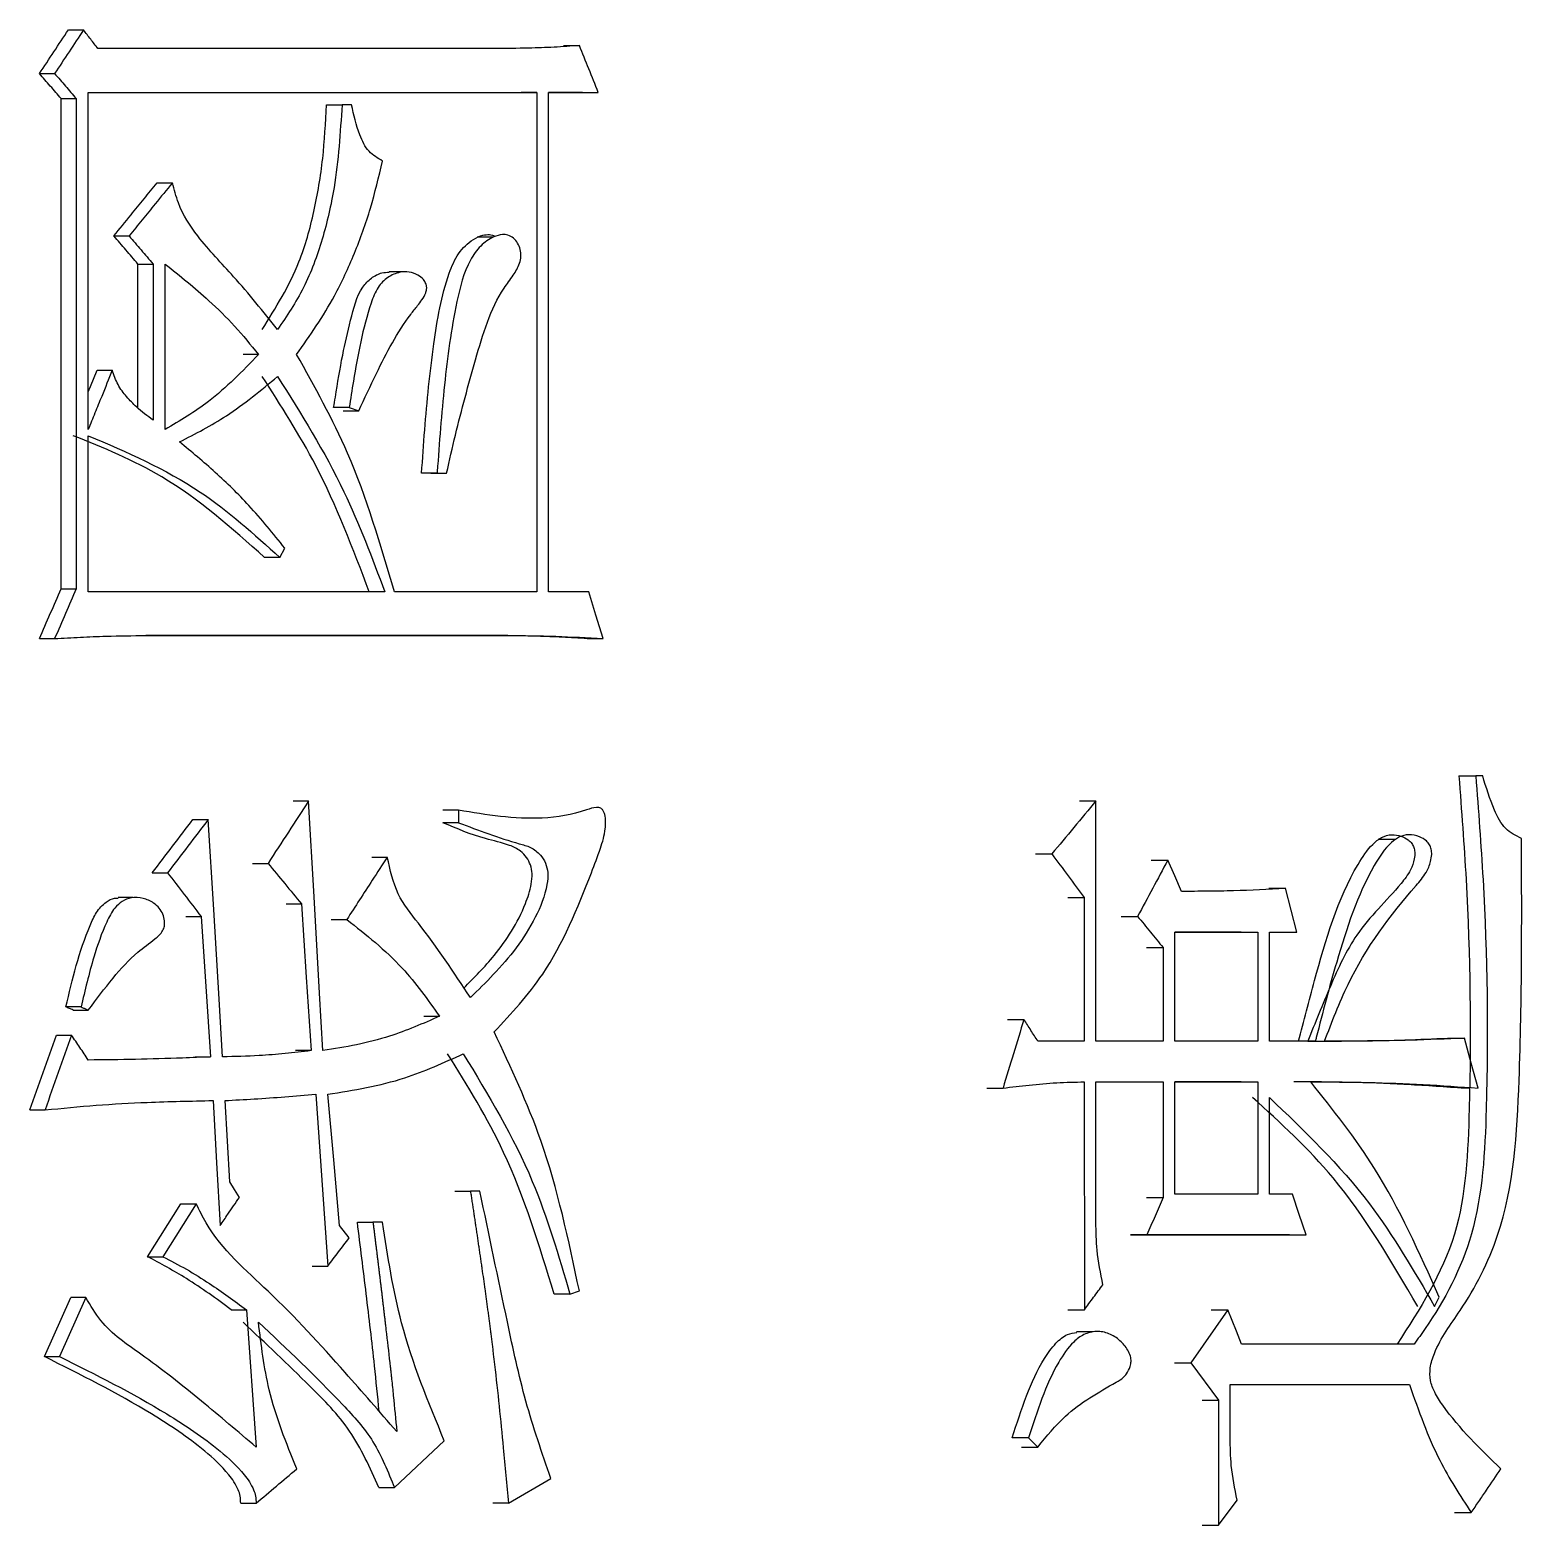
# Model space of a CAD drawing. Header units: millimetres. Extents: x 2271 to 4415, y 823 to 2339.
# Drawn here: x 3162.72 to 3167.89, y 1047.01 to 1052.19 of the extents above; entities that cross this region are included whole.
import ezdxf

# ---------------------------------------------------------------- set-up
doc = ezdxf.new("R2010")
doc.units = ezdxf.units.MM

msp = doc.modelspace()

# ---------------------------------------------------------------- linework, layer by layer
at = {"color": 7, "linetype": 'Continuous', "lineweight": 25}
for p, q in [((3162.8508, 1052.1923), (3162.9033, 1052.1923)), ((3164.3264, 1052.1275), (3162.9533, 1052.1274)), ((3164.567, 1052.1383), (3164.6217, 1052.1383)), ((3162.7509, 1052.0409), (3162.8033, 1052.0409)), ((3162.8258, 1051.9544), (3162.8783, 1051.9544)), ((3162.8258, 1050.256), (3162.8258, 1051.9544)), ((3162.8783, 1051.9544), (3162.8783, 1050.256)), ((3162.92, 1051.976), (3164.4741, 1051.976)), ((3162.92, 1050.8077), (3162.92, 1051.976)), ((3164.4741, 1051.976), (3164.4196, 1051.976)), ((3164.4741, 1051.976), (3164.4742, 1050.2452)), ((3164.5152, 1051.976), (3164.6872, 1051.976)), ((3164.5152, 1050.2452), (3164.5152, 1051.976)), ((3164.6323, 1051.976), (3164.5152, 1051.976)), ((3164.6324, 1051.976), (3164.6872, 1051.976)), ((3163.7455, 1051.9327), (3163.7992, 1051.9327)), ((3163.8322, 1051.9327), (3163.7992, 1051.9327)), ((3163.1584, 1051.6626), (3163.2113, 1051.6626)), ((3163.0087, 1051.4784), (3163.0615, 1051.4784)), ((3164.3226, 1051.4736), (3164.2679, 1051.4736)), ((3163.0918, 1050.8818), (3163.0918, 1051.381)), ((3163.1446, 1051.381), (3163.1446, 1050.8402)), ((3163.1862, 1050.8078), (3163.1862, 1051.381)), ((3164.0169, 1051.3542), (3163.9626, 1051.3542)), ((3163.8239, 1050.8835), (3163.7701, 1050.8835)), ((3163.8239, 1050.8835), (3163.857, 1050.8727)), ((3162.92, 1050.2452), (3162.92, 1050.7862)), ((3164.1291, 1050.6563), (3164.075, 1050.6563)), ((3164.1075, 1050.6563), (3164.1616, 1050.6563)), ((3164.1291, 1050.6563), (3164.1617, 1050.6563)), ((3163.5842, 1050.3642), (3163.6008, 1050.3967)), ((3163.5842, 1050.3642), (3163.5308, 1050.3642)), ((3162.8258, 1050.256), (3162.8783, 1050.256)), ((3163.9476, 1050.2452), (3162.92, 1050.2452)), ((3164.4742, 1050.2452), (3163.9807, 1050.2452)), ((3164.6545, 1050.2452), (3164.5152, 1050.2452)), ((3162.7509, 1050.083), (3162.8033, 1050.083)), ((3164.313, 1050.0938), (3163.1196, 1050.0938)), ((3163.1197, 1050.0938), (3164.3674, 1050.0938)), ((3164.3131, 1050.0938), (3164.3674, 1050.0938)), ((3164.6488, 1050.083), (3164.7036, 1050.083)), ((3167.6698, 1049.607), (3167.7283, 1049.607)), ((3167.752, 1049.607), (3167.7283, 1049.607)), ((3163.63, 1049.5205), (3163.6835, 1049.5205)), ((3166.355, 1049.5205), (3166.4118, 1049.5205)), ((3166.4118, 1048.6876), (3166.4118, 1049.5205)), ((3163.2825, 1049.4556), (3163.3356, 1049.4556)), ((3164.2031, 1049.488), (3164.1489, 1049.488)), ((3164.2031, 1049.488), (3164.2031, 1049.4449)), ((3164.1488, 1049.4451), (3164.2031, 1049.4451)), ((3167.4489, 1049.3866), (3167.3904, 1049.3866)), ((3163.4895, 1049.3041), (3163.5428, 1049.3041)), ((3163.9021, 1049.3259), (3163.956, 1049.3259)), ((3166.2023, 1049.3366), (3166.259, 1049.3366)), ((3166.6035, 1049.315), (3166.6607, 1049.315)), ((3163.1416, 1049.2717), (3163.1945, 1049.2717)), ((3167.0109, 1049.2176), (3167.0685, 1049.2176)), ((3163.076, 1049.1854), (3163.0229, 1049.1854)), ((3163.6052, 1049.1635), (3163.6587, 1049.1635)), ((3166.3716, 1049.1852), (3166.3716, 1048.6876)), ((3163.2577, 1049.1202), (3163.3107, 1049.1202)), ((3163.7619, 1049.1094), (3163.8157, 1049.1094)), ((3166.4994, 1049.1203), (3166.5564, 1049.1203)), ((3166.6847, 1048.6876), (3166.6847, 1049.0662)), ((3166.6847, 1049.0662), (3166.9727, 1049.0662)), ((3166.9149, 1049.0662), (3166.6847, 1049.0662)), ((3166.9152, 1049.0662), (3166.9727, 1049.0662)), ((3166.9727, 1049.0662), (3166.9727, 1048.6876)), ((3167.0127, 1049.0662), (3167.1084, 1049.0662)), ((3167.0127, 1048.6876), (3167.0127, 1049.0662)), ((3167.0507, 1049.0662), (3167.1084, 1049.0662)), ((3166.5875, 1049.0121), (3166.6446, 1049.0121)), ((3166.6446, 1049.0121), (3166.6446, 1048.6876)), ((3162.895, 1048.8066), (3162.8424, 1048.8065)), ((3162.8675, 1048.7957), (3162.92, 1048.7957)), ((3164.0831, 1048.7741), (3164.1372, 1048.7741)), ((3166.1058, 1048.7633), (3166.1623, 1048.7633)), ((3162.8092, 1048.7092), (3162.8617, 1048.7092)), ((3166.3716, 1048.6876), (3166.2107, 1048.6876)), ((3166.6446, 1048.6876), (3166.4118, 1048.6876)), ((3166.9727, 1048.6876), (3166.6847, 1048.6876)), ((3167.1722, 1048.6876), (3167.0127, 1048.6876)), ((3167.6303, 1048.6984), (3167.6887, 1048.6984)), ((3163.2908, 1048.6335), (3163.3439, 1048.6335)), ((3163.6918, 1048.6551), (3163.6382, 1048.6551)), ((3166.0333, 1048.5253), (3166.0898, 1048.5253)), ((3166.3716, 1048.5469), (3166.3717, 1047.7573)), ((3166.4118, 1048.5469), (3166.6446, 1048.5469)), ((3166.4118, 1048.0601), (3166.4118, 1048.5469)), ((3166.5875, 1048.5469), (3166.6446, 1048.5469)), ((3166.6446, 1048.5469), (3166.6446, 1048.1467)), ((3166.6847, 1048.1575), (3166.6847, 1048.5469)), ((3166.6847, 1048.5469), (3166.9727, 1048.5469)), ((3166.9149, 1048.5469), (3166.6847, 1048.5469)), ((3166.9152, 1048.5469), (3166.9727, 1048.5469)), ((3166.9727, 1048.5469), (3166.9727, 1048.1575)), ((3167.7044, 1048.5253), (3167.6777, 1048.5253)), ((3167.0127, 1048.1575), (3167.0127, 1048.4927)), ((3162.7176, 1048.4496), (3162.77, 1048.4496)), ((3164.19, 1048.1683), (3164.2442, 1048.1683)), ((3164.277, 1048.1683), (3164.2442, 1048.1683)), ((3163.125, 1047.9411), (3163.2408, 1048.1246)), ((3163.2939, 1048.1246), (3163.1779, 1047.9411)), ((3163.2408, 1048.1246), (3163.2939, 1048.1246)), ((3166.9727, 1048.1575), (3166.6847, 1048.1575)), ((3167.0925, 1048.1575), (3167.0127, 1048.1575)), ((3163.8527, 1048.0601), (3163.9065, 1048.0601)), ((3163.9395, 1048.0601), (3163.9065, 1048.0601)), ((3163.824, 1048.0061), (3163.7909, 1048.0493)), ((3167.0823, 1048.0169), (3166.5312, 1048.0169)), ((3166.5314, 1048.0169), (3166.5885, 1048.0169)), ((3166.5885, 1048.0169), (3167.1403, 1048.0169)), ((3167.0826, 1048.0169), (3167.1403, 1048.0169)), ((3163.125, 1047.9411), (3163.1779, 1047.9411)), ((3163.696, 1047.9087), (3163.7496, 1047.9087)), ((3162.7676, 1047.595), (3162.8589, 1047.8001)), ((3162.9115, 1047.8001), (3162.82, 1047.595)), ((3162.9115, 1047.8001), (3162.8589, 1047.8001)), ((3164.5889, 1047.8113), (3164.5342, 1047.8113)), ((3164.5889, 1047.8113), (3164.6217, 1047.8222)), ((3163.415, 1047.7573), (3163.4683, 1047.7573)), ((3163.4683, 1047.7573), (3163.5014, 1047.2815)), ((3166.3148, 1047.7573), (3166.3717, 1047.7573)), ((3166.8688, 1047.7573), (3166.7408, 1047.5734)), ((3166.8114, 1047.7573), (3166.8688, 1047.7573)), ((3166.4022, 1047.6806), (3166.345, 1047.6806)), ((3162.7676, 1047.595), (3162.82, 1047.595)), ((3167.5143, 1047.6383), (3166.9168, 1047.6383)), ((3166.6835, 1047.5734), (3166.7408, 1047.5734)), ((3166.7408, 1047.5734), (3166.8368, 1047.4436)), ((3166.8768, 1047.4977), (3167.4983, 1047.4977)), ((3166.8768, 1047.3138), (3166.8768, 1047.4977)), ((3166.8768, 1047.4977), (3167.4398, 1047.4977)), ((3167.4398, 1047.4977), (3167.4984, 1047.4977)), ((3166.7795, 1047.4436), (3166.8368, 1047.4436)), ((3166.8368, 1047.4436), (3166.8368, 1047.0109)), ((3163.9807, 1047.1407), (3164.1537, 1047.3029)), ((3166.1785, 1047.3138), (3166.1219, 1047.3138)), ((3166.1539, 1047.2813), (3166.2107, 1047.2813)), ((3166.1785, 1047.3138), (3166.2107, 1047.2813)), ((3164.3757, 1047.0866), (3164.5228, 1047.1728)), ((3163.4481, 1047.0866), (3163.5014, 1047.0866)), ((3164.3757, 1047.0866), (3164.3213, 1047.0866)), ((3166.8368, 1047.0109), (3166.9008, 1047.0974)), ((3167.654, 1047.0542), (3167.7125, 1047.0542))]:
    msp.add_line(p, q, dxfattribs=at)
at = {"color": 7, "linetype": 'Continuous', "lineweight": 25, "flags": 128}
for points in [[(3164.3264, 1052.1275), (3164.2992, 1052.1275), (3164.272, 1052.1275)], [(3163.0918, 1051.381), (3163.1182, 1051.381), (3163.1446, 1051.381)], [(3163.5096, 1051.0674), (3163.495, 1051.0674), (3163.4804, 1051.0674), (3163.4563, 1051.0674)], [(3162.92, 1050.9376), (3162.9274, 1050.9561), (3162.9506, 1051.0133)], [(3162.9506, 1051.0133), (3162.9769, 1051.0133), (3163.0032, 1051.0133)], [(3163.8032, 1050.8726), (3163.8253, 1050.8726), (3163.8411, 1050.8726), (3163.857, 1050.8727)], [(3164.7036, 1050.083), (3164.679, 1050.1641), (3164.6545, 1050.2452)], [(3163.7331, 1048.6551), (3163.7217, 1048.8546), (3163.7026, 1049.1876), (3163.6835, 1049.5205)], [(3163.3854, 1048.6335), (3163.3733, 1048.8329), (3163.3545, 1049.1443), (3163.3356, 1049.4556)], [(3166.7087, 1049.2068), (3166.6847, 1049.2609), (3166.6607, 1049.315)], [(3167.1084, 1049.0662), (3167.0885, 1049.1419), (3167.0685, 1049.2176)], [(3163.6587, 1049.1635), (3163.6752, 1048.9093), (3163.6918, 1048.6551)], [(3166.3148, 1049.1852), (3166.3431, 1049.1852), (3166.3716, 1049.1852)], [(3163.3107, 1049.1202), (3163.3273, 1048.8768), (3163.3439, 1048.6335)], [(3167.7362, 1048.5253), (3167.7124, 1048.6119), (3167.6887, 1048.6984)], [(3163.3522, 1048.482), (3163.3647, 1048.2657), (3163.3771, 1048.0493)], [(3163.4103, 1048.2008), (3163.402, 1048.3414), (3163.3937, 1048.482)], [(3163.7083, 1048.5037), (3163.729, 1048.2062), (3163.7496, 1047.9087)], [(3163.7909, 1048.0493), (3163.7703, 1048.2765), (3163.7496, 1048.5037)], [(3163.4434, 1048.1467), (3163.4269, 1048.1737), (3163.4103, 1048.2008)], [(3166.5875, 1048.1467), (3166.6016, 1048.1467), (3166.6159, 1048.1467), (3166.6446, 1048.1467)], [(3167.1403, 1048.0169), (3167.1164, 1048.0872), (3167.0925, 1048.1575)], [(3167.5856, 1047.7681), (3167.5935, 1047.7843), (3167.6015, 1047.8005)], [(3166.9168, 1047.6383), (3166.8987, 1047.6831), (3166.8838, 1047.7202), (3166.8688, 1047.7573)], [(3163.9268, 1047.1407), (3163.9404, 1047.1407), (3163.954, 1047.1407), (3163.9807, 1047.1407)], [(3166.7795, 1047.0109), (3166.7936, 1047.0109), (3166.808, 1047.0109), (3166.8368, 1047.0109)]]:
    msp.add_lwpolyline(points, dxfattribs=at)
at = {"color": 7, "linetype": 'Continuous', "lineweight": 25}
for points, knots in [([(3162.7509, 1052.0409), (3162.7675, 1052.0661), (3162.8008, 1052.1166), (3162.8341, 1052.1671), (3162.8508, 1052.1923)], [0, 0, 0, 0, 0.5, 1, 1, 1, 1]), ([(3162.9033, 1052.1923), (3162.8867, 1052.1671), (3162.8533, 1052.1166), (3162.82, 1052.0661), (3162.8033, 1052.0409)], [0, 0, 0, 0, 0.499999, 1, 1, 1, 1]), ([(3162.9533, 1052.1274), (3162.945, 1052.1383), (3162.9283, 1052.1599), (3162.9116, 1052.1815), (3162.9033, 1052.1923)], [0, 0, 0, 0, 0.499999, 1, 1, 1, 1]), ([(3164.6217, 1052.1383), (3164.5925, 1052.1361), (3164.5341, 1052.1318), (3164.4357, 1052.1284), (3164.3664, 1052.1278), (3164.3264, 1052.1275)], [0, 0, 0, 0, 0.297192, 0.594407, 1, 1, 1, 1]), ([(3164.6872, 1051.976), (3164.6763, 1052.0031), (3164.6545, 1052.0571), (3164.6326, 1052.1112), (3164.6217, 1052.1383)], [0, 0, 0, 0, 0.499999, 1, 1, 1, 1]), ([(3162.8258, 1051.9544), (3162.8133, 1051.9688), (3162.7884, 1051.9976), (3162.7634, 1052.0265), (3162.7509, 1052.0409)], [0, 0, 0, 0, 0.5, 1, 1, 1, 1]), ([(3162.8033, 1052.0409), (3162.8158, 1052.0265), (3162.8408, 1051.9976), (3162.8658, 1051.9688), (3162.8783, 1051.9544)], [0, 0, 0, 0, 0.499996, 1, 1, 1, 1]), ([(3163.5224, 1051.1538), (3163.5695, 1051.2294), (3163.6478, 1051.3549), (3163.7047, 1051.5632), (3163.7358, 1051.7459), (3163.7422, 1051.8704), (3163.7455, 1051.9327)], [0, 0, 0, 0, 0.3334234, 0.554109, 0.7766599, 1, 1, 1, 1]), ([(3163.7992, 1051.9327), (3163.7931, 1051.8365), (3163.7831, 1051.6782), (3163.7339, 1051.466), (3163.6717, 1051.2963), (3163.6076, 1051.201), (3163.5758, 1051.1538)], [0, 0, 0, 0, 0.3443941, 0.5659658, 0.7849961, 1, 1, 1, 1]), ([(3163.9394, 1051.738), (3163.9227, 1051.7477), (3163.8884, 1051.7674), (3163.853, 1051.8405), (3163.8401, 1051.8976), (3163.8322, 1051.9327)], [0, 0, 0, 0, 0.267237, 0.548075, 1, 1, 1, 1]), ([(3163.642, 1051.0673), (3163.688, 1051.1334), (3163.7642, 1051.2429), (3163.8442, 1051.4175), (3163.9008, 1051.5736), (3163.9265, 1051.6831), (3163.9394, 1051.738)], [0, 0, 0, 0, 0.334937, 0.554746, 0.776585, 1, 1, 1, 1]), ([(3163.0087, 1051.4784), (3163.0285, 1051.5027), (3163.0633, 1051.5456), (3163.1132, 1051.6069), (3163.1432, 1051.6439), (3163.1583, 1051.6625)], [0, 0, 0, 0, 0.396447, 0.698224, 1, 1, 1, 1]), ([(3163.2112, 1051.6625), (3163.1915, 1051.6381), (3163.1566, 1051.5953), (3163.1067, 1051.534), (3163.0766, 1051.4969), (3163.0615, 1051.4784)], [0, 0, 0, 0, 0.3962, 0.6981, 1, 1, 1, 1]), ([(3163.5758, 1051.1538), (3163.5261, 1051.2162), (3163.4369, 1051.3279), (3163.3086, 1051.4579), (3163.2353, 1051.5706), (3163.2175, 1051.6388), (3163.2114, 1051.6624)], [0, 0, 0, 0, 0.381447, 0.683524, 0.890528, 1, 1, 1, 1]), ([(3163.0918, 1051.381), (3163.0779, 1051.3973), (3163.0503, 1051.4297), (3163.0226, 1051.4622), (3163.0087, 1051.4784)], [0, 0, 0, 0, 0.499999, 1, 1, 1, 1]), ([(3163.0615, 1051.4784), (3163.0753, 1051.4622), (3163.1031, 1051.4297), (3163.1308, 1051.3973), (3163.1446, 1051.381)], [0, 0, 0, 0, 0.499998, 1, 1, 1, 1]), ([(3164.0749, 1050.6563), (3164.0784, 1050.7062), (3164.0888, 1050.856), (3164.1121, 1051.0887), (3164.147, 1051.2967), (3164.1996, 1051.4202), (3164.2442, 1051.4627), (3164.2832, 1051.4816), (3164.3089, 1051.484), (3164.3241, 1051.4812), (3164.3297, 1051.4766), (3164.3301, 1051.4762)], [0, 0, 0, 0, 0.1574476, 0.4724782, 0.7377528, 0.8191348, 0.9015133, 0.9454183, 0.9744247, 0.9981427, 1, 1, 1, 1]), ([(3164.1617, 1050.6564), (3164.1716, 1050.7005), (3164.2016, 1050.8329), (3164.2606, 1051.0481), (3164.3189, 1051.2452), (3164.3915, 1051.3388), (3164.4133, 1051.3752), (3164.4202, 1051.4073), (3164.4176, 1051.4317), (3164.4085, 1051.4539), (3164.3939, 1051.4716), (3164.3752, 1051.4823), (3164.3512, 1051.4843), (3164.3177, 1051.4739), (3164.2775, 1051.4455), (3164.2259, 1051.3726), (3164.1838, 1051.2055), (3164.1517, 1050.9598), (3164.1357, 1050.7601), (3164.1292, 1050.658), (3164.1291, 1050.6563)], [0, 0, 0, 0, 0.07376, 0.221291, 0.369161, 0.400761, 0.427212, 0.440277, 0.453391, 0.466052, 0.479506, 0.492813, 0.505075, 0.525102, 0.558597, 0.593335, 0.676611, 0.83455, 0.997228, 1, 1, 1, 1]), ([(3163.1862, 1051.381), (3163.2376, 1051.3399), (3163.3211, 1051.2729), (3163.4287, 1051.1669), (3163.4826, 1051.1007), (3163.5096, 1051.0674)], [0, 0, 0, 0, 0.443463, 0.720804, 1, 1, 1, 1]), ([(3163.7701, 1050.8835), (3163.7721, 1050.8956), (3163.782, 1050.9565), (3163.7983, 1051.0588), (3163.8288, 1051.185), (3163.8526, 1051.2848), (3163.8998, 1051.3339), (3163.9325, 1051.3513), (3163.9542, 1051.3523), (3163.9626, 1051.3527)], [0, 0, 0, 0, 0.066436, 0.332221, 0.554773, 0.778299, 0.862629, 0.946565, 1, 1, 1, 1]), ([(3163.857, 1050.8727), (3163.8773, 1050.9159), (3163.9316, 1051.0313), (3163.9968, 1051.1571), (3164.0585, 1051.2333), (3164.0767, 1051.2571), (3164.088, 1051.2759), (3164.0928, 1051.2924), (3164.0929, 1051.304), (3164.0892, 1051.316), (3164.0794, 1051.3303), (3164.0601, 1051.3453), (3164.032, 1051.3555), (3163.9956, 1051.3536), (3163.9571, 1051.3371), (3163.92, 1051.3003), (3163.8744, 1051.178), (3163.8482, 1051.0363), (3163.8287, 1050.9139), (3163.8239, 1050.8835)], [0, 0, 0, 0, 0.125302, 0.334347, 0.369116, 0.392006, 0.415961, 0.426676, 0.435655, 0.44463, 0.458341, 0.481396, 0.513091, 0.54477, 0.589295, 0.633614, 0.685428, 0.92175, 1, 1, 1, 1]), ([(3163.5096, 1051.0674), (3163.454, 1051.0098), (3163.3552, 1050.9075), (3163.2376, 1050.8381), (3163.1862, 1050.8078)], [0, 0, 0, 0, 0.563044, 1, 1, 1, 1]), ([(3163.9807, 1050.2452), (3163.9327, 1050.4088), (3163.8475, 1050.6992), (3163.7045, 1050.9554), (3163.642, 1051.0673)], [0, 0, 0, 0, 0.563329, 1, 1, 1, 1]), ([(3163.0032, 1051.0133), (3162.9909, 1050.9829), (3162.9709, 1050.9334), (3162.9431, 1050.8649), (3162.9277, 1050.8268), (3162.92, 1050.8077)], [0, 0, 0, 0, 0.443636, 0.721817, 1, 1, 1, 1]), ([(3163.1446, 1050.8402), (3163.1248, 1050.8545), (3163.0921, 1050.8783), (3163.0523, 1050.9209), (3163.0204, 1050.9615), (3163.009, 1050.9959), (3163.0032, 1051.0133)], [0, 0, 0, 0, 0.333513, 0.552424, 0.773916, 1, 1, 1, 1]), ([(3163.236, 1050.7645), (3163.2912, 1050.7929), (3163.3786, 1050.8381), (3163.4897, 1050.9194), (3163.5471, 1050.9675), (3163.5759, 1050.9916)], [0, 0, 0, 0, 0.459963, 0.729487, 1, 1, 1, 1]), ([(3163.8937, 1050.2452), (3163.837, 1050.3947), (3163.7363, 1050.6598), (3163.5874, 1050.8908), (3163.5225, 1050.9916)], [0, 0, 0, 0, 0.563635, 1, 1, 1, 1]), ([(3163.5759, 1050.9916), (3163.6573, 1050.8617), (3163.8035, 1050.6281), (3163.9034, 1050.3629), (3163.9476, 1050.2452)], [0, 0, 0, 0, 0.5563759, 1, 1, 1, 1]), ([(3163.5308, 1050.3642), (3163.4161, 1050.4661), (3163.2132, 1050.6466), (3162.9723, 1050.7438), (3162.8674, 1050.7862)], [0, 0, 0, 0, 0.564694, 1, 1, 1, 1]), ([(3162.92, 1050.7862), (3163.053, 1050.7291), (3163.2927, 1050.6263), (3163.4944, 1050.4449), (3163.5842, 1050.3642)], [0, 0, 0, 0, 0.555128, 1, 1, 1, 1]), ([(3163.6008, 1050.3967), (3163.5603, 1050.4468), (3163.4848, 1050.5402), (3163.361, 1050.661), (3163.2778, 1050.7299), (3163.236, 1050.7645)], [0, 0, 0, 0, 0.3660862, 0.682145, 1, 1, 1, 1]), ([(3162.7509, 1050.083), (3162.7634, 1050.1118), (3162.7884, 1050.1695), (3162.8133, 1050.2272), (3162.8258, 1050.256)], [0, 0, 0, 0, 0.499998, 1, 1, 1, 1]), ([(3162.8783, 1050.256), (3162.8658, 1050.2272), (3162.8408, 1050.1695), (3162.8158, 1050.1118), (3162.8033, 1050.083)], [0, 0, 0, 0, 0.499999, 1, 1, 1, 1]), ([(3162.8033, 1050.083), (3162.833, 1050.0847), (3162.8924, 1050.0882), (3162.9979, 1050.0922), (3163.0736, 1050.0932), (3163.1197, 1050.0938)], [0, 0, 0, 0, 0.281466, 0.562942, 1, 1, 1, 1]), ([(3164.6487, 1050.083), (3164.62, 1050.0846), (3164.5626, 1050.0879), (3164.4508, 1050.0925), (3164.3675, 1050.0933), (3164.313, 1050.0938)], [0, 0, 0, 0, 0.256951, 0.513908, 1, 1, 1, 1]), ([(3164.3674, 1050.0938), (3164.3963, 1050.0936), (3164.4539, 1050.0932), (3164.566, 1050.0906), (3164.6491, 1050.086), (3164.7036, 1050.083)], [0, 0, 0, 0, 0.256617, 0.51324, 1, 1, 1, 1]), ([(3167.6695, 1049.607), (3167.6786, 1049.4873), (3167.7077, 1049.1034), (3167.7139, 1048.5784), (3167.6877, 1047.9981), (3167.534, 1047.7594), (3167.4559, 1047.6381)], [0, 0, 0, 0, 0.176057, 0.564128, 0.778612, 1, 1, 1, 1]), ([(3167.7283, 1049.607), (3167.7373, 1049.4873), (3167.7664, 1049.1037), (3167.7739, 1048.5761), (3167.7456, 1048.0268), (3167.6091, 1047.7687), (3167.5273, 1047.6559), (3167.5145, 1047.6381)], [0, 0, 0, 0, 0.175959, 0.5638, 0.778025, 0.965046, 1, 1, 1, 1]), ([(3167.8865, 1049.3907), (3167.867, 1049.4), (3167.8268, 1049.4191), (3167.7839, 1049.5026), (3167.7642, 1049.5672), (3167.752, 1049.607)], [0, 0, 0, 0, 0.266463, 0.547608, 1, 1, 1, 1]), ([(3163.6835, 1049.5205), (3163.6601, 1049.4844), (3163.6132, 1049.4123), (3163.5663, 1049.3402), (3163.5428, 1049.3041)], [0, 0, 0, 0, 0.5, 1, 1, 1, 1]), ([(3166.4118, 1049.5205), (3166.3864, 1049.4898), (3166.3355, 1049.4286), (3166.2845, 1049.3673), (3166.259, 1049.3366)], [0, 0, 0, 0, 0.5, 1, 1, 1, 1]), ([(3163.1416, 1049.2717), (3163.1651, 1049.3023), (3163.2121, 1049.3636), (3163.259, 1049.4249), (3163.2825, 1049.4556)], [0, 0, 0, 0, 0.5, 1, 1, 1, 1]), ([(3163.3356, 1049.4556), (3163.3121, 1049.4249), (3163.2651, 1049.3636), (3163.218, 1049.3023), (3163.1945, 1049.2717)], [0, 0, 0, 0, 0.5, 1, 1, 1, 1]), ([(3164.3263, 1048.72), (3164.3857, 1048.7836), (3164.5299, 1048.9381), (3164.6273, 1049.1778), (3164.6931, 1049.3489), (3164.711, 1049.4082), (3164.7131, 1049.4482), (3164.7114, 1049.469), (3164.7062, 1049.4843), (3164.7003, 1049.4927), (3164.6913, 1049.4975), (3164.6729, 1049.499), (3164.6081, 1049.474), (3164.4483, 1049.4478), (3164.2998, 1049.4722), (3164.2031, 1049.488)], [0, 0, 0, 0, 0.18643, 0.452553, 0.51374, 0.559549, 0.574941, 0.592678, 0.599953, 0.607307, 0.613653, 0.622621, 0.650043, 0.772099, 1, 1, 1, 1]), ([(3164.221, 1048.8721), (3164.2572, 1048.9084), (3164.3409, 1048.9919), (3164.4207, 1049.1171), (3164.4544, 1049.2201), (3164.4594, 1049.2666), (3164.4534, 1049.2991), (3164.439, 1049.326), (3164.415, 1049.3513), (3164.3659, 1049.3739), (3164.2732, 1049.3922), (3164.1974, 1049.4244), (3164.1489, 1049.445)], [0, 0, 0, 0, 0.182177, 0.420043, 0.497442, 0.536964, 0.569768, 0.602515, 0.638391, 0.691417, 0.802387, 1, 1, 1, 1]), ([(3164.2031, 1049.445), (3164.2727, 1049.4185), (3164.3551, 1049.3871), (3164.4533, 1049.3616), (3164.4851, 1049.3376), (3164.5056, 1049.3061), (3164.5145, 1049.2698), (3164.5071, 1049.2029), (3164.4546, 1049.0719), (3164.3547, 1048.9466), (3164.2709, 1048.865), (3164.2442, 1048.839)], [0, 0, 0, 0, 0.266852, 0.315952, 0.365722, 0.40082, 0.436128, 0.478331, 0.60435, 0.873952, 1, 1, 1, 1]), ([(3167.1141, 1048.6876), (3167.1322, 1048.7575), (3167.1867, 1048.968), (3167.2579, 1049.2106), (3167.3591, 1049.3617), (3167.4007, 1049.3965), (3167.4358, 1049.4056), (3167.4678, 1049.4001), (3167.4913, 1049.3886), (3167.5064, 1049.3741), (3167.5142, 1049.3592), (3167.5176, 1049.3406), (3167.515, 1049.3133), (3167.5008, 1049.2738), (3167.4322, 1049.1857), (3167.3146, 1049.079), (3167.2223, 1048.8774), (3167.1715, 1048.7511), (3167.1459, 1048.6876)], [0, 0, 0, 0, 0.123802, 0.372539, 0.424822, 0.44993, 0.475305, 0.497162, 0.516131, 0.527231, 0.536277, 0.545322, 0.558814, 0.581819, 0.616602, 0.762394, 0.880401, 1, 1, 1, 1]), ([(3167.2041, 1048.6876), (3167.2295, 1048.7545), (3167.3066, 1048.9578), (3167.4432, 1049.1402), (3167.5548, 1049.2655), (3167.571, 1049.3046), (3167.5761, 1049.3328), (3167.5747, 1049.3528), (3167.5683, 1049.3695), (3167.5547, 1049.3851), (3167.53, 1049.3993), (3167.4975, 1049.4058), (3167.4632, 1049.3978), (3167.4191, 1049.3654), (3167.3287, 1049.2289), (3167.2524, 1048.9924), (3167.1962, 1048.784), (3167.1733, 1048.6919), (3167.1722, 1048.6876)], [0, 0, 0, 0, 0.124011, 0.376469, 0.411268, 0.435219, 0.449017, 0.459493, 0.468415, 0.479424, 0.497392, 0.52431, 0.5464, 0.568413, 0.629489, 0.83774, 0.992414, 1, 1, 1, 1]), ([(3167.8153, 1047.2056), (3167.7442, 1047.2744), (3167.6609, 1047.3548), (3167.5862, 1047.4666), (3167.5691, 1047.5109), (3167.5684, 1047.5593), (3167.5969, 1047.6481), (3167.6993, 1047.7813), (3167.8534, 1048.0772), (3167.8893, 1048.6554), (3167.8876, 1049.1133), (3167.8865, 1049.3907)], [0, 0, 0, 0, 0.138481, 0.162101, 0.180201, 0.198515, 0.22064, 0.297298, 0.425038, 0.651637, 1, 1, 1, 1]), ([(3163.5428, 1049.3041), (3163.5621, 1049.2807), (3163.6008, 1049.2338), (3163.6394, 1049.1869), (3163.6587, 1049.1635)], [0, 0, 0, 0, 0.499998, 1, 1, 1, 1]), ([(3163.956, 1049.3258), (3163.9387, 1049.2991), (3163.9067, 1049.2497), (3163.8599, 1049.1776), (3163.8304, 1049.1321), (3163.8157, 1049.1094)], [0, 0, 0, 0, 0.36988, 0.68494, 1, 1, 1, 1]), ([(3164.2442, 1048.839), (3164.1863, 1048.9262), (3164.1056, 1049.0477), (3163.9852, 1049.1942), (3163.9658, 1049.2816), (3163.9561, 1049.3258)], [0, 0, 0, 0, 0.557182, 0.776269, 1, 1, 1, 1]), ([(3166.259, 1049.3366), (3166.2778, 1049.3114), (3166.3153, 1049.2609), (3166.3529, 1049.2104), (3166.3716, 1049.1852)], [0, 0, 0, 0, 0.499999, 1, 1, 1, 1]), ([(3166.6607, 1049.315), (3166.6433, 1049.2825), (3166.6086, 1049.2176), (3166.5738, 1049.1527), (3166.5564, 1049.1203)], [0, 0, 0, 0, 0.499999, 1, 1, 1, 1]), ([(3163.1945, 1049.2717), (3163.2139, 1049.2464), (3163.2526, 1049.196), (3163.2914, 1049.1455), (3163.3107, 1049.1202)], [0, 0, 0, 0, 0.499998, 1, 1, 1, 1]), ([(3167.0685, 1049.2176), (3167.0086, 1049.2142), (3166.9189, 1049.209), (3166.7988, 1049.2073), (3166.7388, 1049.207), (3166.7087, 1049.2068)], [0, 0, 0, 0, 0.500395, 0.7501856, 1, 1, 1, 1]), ([(3162.8424, 1048.8065), (3162.8537, 1048.8546), (3162.8762, 1048.9509), (3162.9128, 1049.0599), (3162.9465, 1049.1358), (3162.9765, 1049.1686), (3163.0043, 1049.184), (3163.019, 1049.184), (3163.023, 1049.184)], [0, 0, 0, 0, 0.328011, 0.656843, 0.771049, 0.887095, 0.969251, 1, 1, 1, 1]), ([(3162.92, 1048.7957), (3162.9481, 1048.833), (3163.0015, 1048.904), (3163.0781, 1048.9898), (3163.1414, 1049.0335), (3163.1751, 1049.0626), (3163.1846, 1049.0867), (3163.1846, 1049.107), (3163.1787, 1049.1285), (3163.1661, 1049.1505), (3163.1432, 1049.1711), (3163.1094, 1049.1843), (3163.0709, 1049.188), (3163.0368, 1049.1736), (3163.0061, 1049.146), (3162.9722, 1049.0795), (3162.9322, 1048.9651), (3162.9086, 1048.8645), (3162.895, 1048.8065)], [0, 0, 0, 0, 0.140265, 0.267253, 0.34565, 0.385196, 0.401729, 0.418248, 0.440927, 0.464428, 0.491888, 0.53456, 0.581082, 0.616632, 0.65201, 0.706896, 0.831302, 1, 1, 1, 1]), ([(3163.8157, 1049.1094), (3163.8825, 1049.0569), (3164.0028, 1048.9625), (3164.0958, 1048.8321), (3164.1372, 1048.7741)], [0, 0, 0, 0, 0.554889, 1, 1, 1, 1]), ([(3166.5564, 1049.1203), (3166.5711, 1049.1022), (3166.6005, 1049.0662), (3166.6299, 1049.0301), (3166.6446, 1049.0121)], [0, 0, 0, 0, 0.499998, 1, 1, 1, 1]), ([(3162.8675, 1048.7957), (3162.8653, 1048.7966), (3162.861, 1048.7985), (3162.8526, 1048.8021), (3162.8464, 1048.8048), (3162.8424, 1048.8065)], [0, 0, 0, 0, 0.259206, 0.518413, 1, 1, 1, 1]), ([(3162.895, 1048.8065), (3162.8971, 1048.8056), (3162.9024, 1048.8033), (3162.9107, 1048.7997), (3162.9169, 1048.797), (3162.92, 1048.7957)], [0, 0, 0, 0, 0.25891, 0.629455, 1, 1, 1, 1]), ([(3164.1372, 1048.7741), (3164.0799, 1048.7491), (3163.986, 1048.7081), (3163.8495, 1048.674), (3163.772, 1048.6614), (3163.7331, 1048.6551)], [0, 0, 0, 0, 0.438459, 0.718604, 1, 1, 1, 1]), ([(3166.1623, 1048.7633), (3166.1502, 1048.7236), (3166.1261, 1048.6443), (3166.1019, 1048.565), (3166.0898, 1048.5253)], [0, 0, 0, 0, 0.499999, 1, 1, 1, 1]), ([(3166.2107, 1048.6876), (3166.2026, 1048.7002), (3166.1865, 1048.7254), (3166.1704, 1048.7507), (3166.1623, 1048.7633)], [0, 0, 0, 0, 0.500001, 1, 1, 1, 1]), ([(3162.7176, 1048.4496), (3162.7329, 1048.4928), (3162.7634, 1048.5794), (3162.7939, 1048.6659), (3162.8092, 1048.7092)], [0, 0, 0, 0, 0.500001, 1, 1, 1, 1]), ([(3162.8617, 1048.7092), (3162.8464, 1048.6659), (3162.8158, 1048.5794), (3162.7853, 1048.4928), (3162.77, 1048.4496)], [0, 0, 0, 0, 0.5, 1, 1, 1, 1]), ([(3162.92, 1048.6226), (3162.9103, 1048.6371), (3162.8908, 1048.6659), (3162.8714, 1048.6948), (3162.8617, 1048.7092)], [0, 0, 0, 0, 0.4999992, 1, 1, 1, 1]), ([(3164.6217, 1047.8222), (3164.5841, 1047.9994), (3164.5174, 1048.314), (3164.3844, 1048.5966), (3164.3263, 1048.72)], [0, 0, 0, 0, 0.563398, 1, 1, 1, 1]), ([(3167.1459, 1048.6876), (3167.2085, 1048.6879), (3167.3206, 1048.6885), (3167.4819, 1048.6915), (3167.5806, 1048.6961), (3167.6299, 1048.6984)], [0, 0, 0, 0, 0.386613, 0.693273, 1, 1, 1, 1]), ([(3167.6887, 1048.6984), (3167.6265, 1048.6957), (3167.5148, 1048.6908), (3167.3532, 1048.6883), (3167.2538, 1048.6878), (3167.2041, 1048.6876)], [0, 0, 0, 0, 0.386127, 0.69305, 1, 1, 1, 1]), ([(3163.3439, 1048.6335), (3163.3114, 1048.6321), (3163.2247, 1048.6284), (3163.0834, 1048.6242), (3162.9745, 1048.6231), (3162.92, 1048.6226)], [0, 0, 0, 0, 0.230465, 0.615194, 1, 1, 1, 1]), ([(3163.6918, 1048.6551), (3163.6619, 1048.6515), (3163.6021, 1048.6444), (3163.5, 1048.636), (3163.4276, 1048.6344), (3163.3854, 1048.6335)], [0, 0, 0, 0, 0.293913, 0.587864, 1, 1, 1, 1]), ([(3163.7496, 1048.5037), (3163.8398, 1048.5183), (3164.0012, 1048.5444), (3164.1526, 1048.6137), (3164.2195, 1048.6443)], [0, 0, 0, 0, 0.558486, 1, 1, 1, 1]), ([(3164.5342, 1047.8113), (3164.483, 1047.9797), (3164.3923, 1048.2782), (3164.2341, 1048.5331), (3164.1652, 1048.6443)], [0, 0, 0, 0, 0.563939, 1, 1, 1, 1]), ([(3164.2195, 1048.6443), (3164.3062, 1048.5012), (3164.4623, 1048.2437), (3164.55, 1047.9443), (3164.5889, 1047.8113)], [0, 0, 0, 0, 0.555779, 1, 1, 1, 1]), ([(3166.0898, 1048.5253), (3166.1199, 1048.529), (3166.1819, 1048.5366), (3166.2759, 1048.5448), (3166.3397, 1048.5462), (3166.3716, 1048.5469)], [0, 0, 0, 0, 0.321619, 0.660532, 1, 1, 1, 1]), ([(3167.6774, 1048.5253), (3167.6113, 1048.5299), (3167.4821, 1048.539), (3167.2889, 1048.5462), (3167.1618, 1048.5467), (3167.0981, 1048.5469)], [0, 0, 0, 0, 0.343426, 0.671619, 1, 1, 1, 1]), ([(3167.1562, 1048.5469), (3167.2227, 1048.5467), (3167.353, 1048.5461), (3167.5463, 1048.5386), (3167.6729, 1048.5297), (3167.7362, 1048.5253)], [0, 0, 0, 0, 0.34298, 0.671401, 1, 1, 1, 1]), ([(3167.6015, 1047.8005), (3167.5326, 1047.9546), (3167.4106, 1048.2276), (3167.2334, 1048.45), (3167.1562, 1048.5469)], [0, 0, 0, 0, 0.564488, 1, 1, 1, 1]), ([(3162.77, 1048.4496), (3162.829, 1048.4554), (3162.9472, 1048.467), (3163.1414, 1048.4777), (3163.2763, 1048.4805), (3163.3522, 1048.482)], [0, 0, 0, 0, 0.304303, 0.608646, 1, 1, 1, 1]), ([(3163.3937, 1048.482), (3163.4273, 1048.4838), (3163.4967, 1048.4876), (3163.6015, 1048.4948), (3163.6727, 1048.5007), (3163.7083, 1048.5037)], [0, 0, 0, 0, 0.320034, 0.659996, 1, 1, 1, 1]), ([(3167.527, 1047.7681), (3167.4356, 1047.9247), (3167.2742, 1048.2016), (3167.0515, 1048.4045), (3166.9548, 1048.4927)], [0, 0, 0, 0, 0.565567, 1, 1, 1, 1]), ([(3167.0127, 1048.4927), (3167.1342, 1048.3769), (3167.3535, 1048.168), (3167.5141, 1047.8913), (3167.5856, 1047.7681)], [0, 0, 0, 0, 0.554384, 1, 1, 1, 1]), ([(3164.2442, 1048.1683), (3164.2446, 1048.1653), (3164.2455, 1048.1594), (3164.2469, 1048.1504), (3164.2482, 1048.1415), (3164.2496, 1048.1325), (3164.2509, 1048.1236), (3164.2523, 1048.1146), (3164.2536, 1048.1057), (3164.2549, 1048.0967), (3164.2563, 1048.0878), (3164.2576, 1048.0788), (3164.2594, 1048.0669), (3164.2616, 1048.052), (3164.2638, 1048.0371), (3164.2661, 1048.0221), (3164.2683, 1048.0072), (3164.2709, 1047.9893), (3164.2735, 1047.9714), (3164.2762, 1047.9535), (3164.2788, 1047.9356), (3164.2814, 1047.9177), (3164.2848, 1047.8938), (3164.2891, 1047.8639), (3164.2933, 1047.834), (3164.2966, 1047.8101), (3164.299, 1047.7922), (3164.3015, 1047.7742), (3164.3039, 1047.7563), (3164.3063, 1047.7383), (3164.3087, 1047.7204), (3164.311, 1047.7024), (3164.3134, 1047.6844), (3164.3157, 1047.6665), (3164.3179, 1047.6485), (3164.3202, 1047.6305), (3164.322, 1047.6155), (3164.3245, 1047.5945), (3164.332, 1047.5315), (3164.3438, 1047.4233), (3164.3596, 1047.263), (3164.3698, 1047.1507), (3164.3757, 1047.0866)], [0, 0, 0, 0, 0.008314, 0.016628, 0.024942, 0.033256, 0.04157, 0.049884, 0.058198, 0.066512, 0.074827, 0.083141, 0.091455, 0.108083, 0.124711, 0.133025, 0.149653, 0.166281, 0.182909, 0.199537, 0.216166, 0.232794, 0.249422, 0.282678, 0.315934, 0.332562, 0.349191, 0.365819, 0.382447, 0.399075, 0.415703, 0.432331, 0.448959, 0.465587, 0.482216, 0.498844, 0.515472, 0.523786, 0.557042, 0.690072, 0.823098, 1, 1, 1, 1]), ([(3164.5228, 1047.1728), (3164.4922, 1047.2613), (3164.4313, 1047.4377), (3164.3596, 1047.774), (3164.3086, 1048.0172), (3164.277, 1048.1683)], [0, 0, 0, 0, 0.276136, 0.550092, 1, 1, 1, 1]), ([(3163.9889, 1047.3353), (3163.9293, 1047.4037), (3163.7842, 1047.57), (3163.5661, 1047.8102), (3163.3655, 1047.9791), (3163.305, 1048.1021), (3163.2939, 1048.1246)], [0, 0, 0, 0, 0.257956, 0.627877, 0.931924, 1, 1, 1, 1]), ([(3163.3771, 1048.0493), (3163.386, 1048.0623), (3163.4014, 1048.085), (3163.4235, 1048.1175), (3163.4368, 1048.1369), (3163.4434, 1048.1467)], [0, 0, 0, 0, 0.400146, 0.700073, 1, 1, 1, 1]), ([(3163.928, 1047.4048), (3163.9227, 1047.4577), (3163.9093, 1047.5936), (3163.8832, 1047.8119), (3163.8628, 1047.9774), (3163.8526, 1048.0601)], [0, 0, 0, 0, 0.241308, 0.620646, 1, 1, 1, 1]), ([(3163.9065, 1048.0601), (3163.9068, 1048.0578), (3163.9074, 1048.053), (3163.9083, 1048.0459), (3163.909, 1048.04), (3163.9097, 1048.0341), (3163.9105, 1048.0282), (3163.9112, 1048.0223), (3163.9119, 1048.0164), (3163.9125, 1048.0116), (3163.9136, 1048.0034), (3163.9146, 1047.9951), (3163.9161, 1047.9833), (3163.9172, 1047.9738), (3163.9187, 1047.962), (3163.9199, 1047.9525), (3163.9213, 1047.9407), (3163.9228, 1047.9288), (3163.9242, 1047.917), (3163.9257, 1047.9052), (3163.9271, 1047.8933), (3163.9286, 1047.8815), (3163.93, 1047.8697), (3163.9312, 1047.8602), (3163.9326, 1047.8484), (3163.9337, 1047.8389), (3163.9352, 1047.8271), (3163.9366, 1047.8152), (3163.938, 1047.8034), (3163.9394, 1047.7916), (3163.9405, 1047.7821), (3163.9419, 1047.7702), (3163.9433, 1047.7584), (3163.9447, 1047.7466), (3163.9461, 1047.7347), (3163.9472, 1047.7252), (3163.9485, 1047.7134), (3163.9504, 1047.6968), (3163.9564, 1047.6447), (3163.9625, 1047.5926), (3163.9679, 1047.5452), (3163.9695, 1047.5309), (3163.9726, 1047.5025), (3163.9794, 1047.4373), (3163.9851, 1047.3768), (3163.989, 1047.3353)], [0, 0, 0, 0, 0.009808, 0.019616, 0.029425, 0.034329, 0.044137, 0.053945, 0.058849, 0.068658, 0.073562, 0.093178, 0.102986, 0.122603, 0.132411, 0.152028, 0.161836, 0.181452, 0.201069, 0.210877, 0.230494, 0.25011, 0.259918, 0.279535, 0.289343, 0.308959, 0.318768, 0.338384, 0.358001, 0.367809, 0.387425, 0.397234, 0.41685, 0.436466, 0.446275, 0.465891, 0.475699, 0.495316, 0.534549, 0.691481, 0.711097, 0.730714, 0.75033, 0.828797, 1, 1, 1, 1]), ([(3164.1537, 1047.303), (3164.0983, 1047.4369), (3163.9985, 1047.6783), (3163.9577, 1047.9426), (3163.9395, 1048.0601)], [0, 0, 0, 0, 0.554954, 1, 1, 1, 1]), ([(3166.436, 1047.8438), (3166.428, 1047.8836), (3166.4137, 1047.9547), (3166.4124, 1048.0279), (3166.4118, 1048.0601)], [0, 0, 0, 0, 0.558835, 1, 1, 1, 1]), ([(3163.7496, 1047.9087), (3163.762, 1047.9249), (3163.7868, 1047.9574), (3163.8116, 1047.9898), (3163.824, 1048.0061)], [0, 0, 0, 0, 0.499999, 1, 1, 1, 1]), ([(3163.415, 1047.7573), (3163.3896, 1047.776), (3163.3387, 1047.8136), (3163.2433, 1047.8779), (3163.1704, 1047.9168), (3163.125, 1047.9411)], [0, 0, 0, 0, 0.273256, 0.54658, 1, 1, 1, 1]), ([(3163.1779, 1047.9411), (3163.2054, 1047.9269), (3163.2605, 1047.8985), (3163.3578, 1047.8377), (3163.4258, 1047.7882), (3163.4683, 1047.7573)], [0, 0, 0, 0, 0.273067, 0.546131, 1, 1, 1, 1]), ([(3163.5014, 1047.2815), (3163.4386, 1047.3347), (3163.3077, 1047.4457), (3163.1284, 1047.5884), (3162.9767, 1047.6884), (3162.9279, 1047.772), (3162.9115, 1047.8001)], [0, 0, 0, 0, 0.31366, 0.654046, 0.883874, 1, 1, 1, 1]), ([(3166.3717, 1047.7573), (3166.3824, 1047.7717), (3166.4038, 1047.8005), (3166.4252, 1047.8294), (3166.436, 1047.8438)], [0, 0, 0, 0, 0.5, 1, 1, 1, 1]), ([(3163.9268, 1047.1407), (3163.8963, 1047.209), (3163.8359, 1047.3445), (3163.6605, 1047.5209), (3163.5337, 1047.6409), (3163.4564, 1047.714)], [0, 0, 0, 0, 0.284255, 0.563934, 1, 1, 1, 1]), ([(3163.5097, 1047.714), (3163.6084, 1047.6211), (3163.7463, 1047.4913), (3163.9147, 1047.3051), (3163.9586, 1047.1958), (3163.9807, 1047.1407)], [0, 0, 0, 0, 0.555127, 0.77558, 1, 1, 1, 1]), ([(3163.6422, 1047.2056), (3163.6059, 1047.2955), (3163.5406, 1047.4575), (3163.5192, 1047.635), (3163.5097, 1047.714)], [0, 0, 0, 0, 0.55469, 1, 1, 1, 1]), ([(3166.1217, 1047.3138), (3166.1374, 1047.3624), (3166.1682, 1047.4573), (3166.218, 1047.5696), (3166.2685, 1047.6391), (3166.3077, 1047.6729), (3166.3343, 1047.6766), (3166.3451, 1047.6781)], [0, 0, 0, 0, 0.330623, 0.64442, 0.796409, 0.917248, 1, 1, 1, 1]), ([(3166.2107, 1047.2813), (3166.2412, 1047.3189), (3166.3193, 1047.415), (3166.4298, 1047.4759), (3166.5042, 1047.5187), (3166.5206, 1047.5379), (3166.5305, 1047.5566), (3166.5345, 1047.5783), (3166.5318, 1047.5985), (3166.5194, 1047.6242), (3166.4946, 1047.6524), (3166.4577, 1047.6773), (3166.4134, 1047.6844), (3166.3701, 1047.6745), (3166.3232, 1047.6387), (3166.2721, 1047.5636), (3166.2223, 1047.4498), (3166.1932, 1047.3594), (3166.1785, 1047.3138)], [0, 0, 0, 0, 0.132576, 0.339199, 0.368942, 0.383766, 0.408891, 0.423884, 0.438973, 0.459319, 0.498147, 0.542368, 0.587069, 0.63299, 0.675109, 0.75468, 0.876186, 1, 1, 1, 1]), ([(3163.4481, 1047.0866), (3163.4479, 1047.0948), (3163.4474, 1047.1109), (3163.4357, 1047.1466), (3163.3961, 1047.2032), (3163.2964, 1047.2945), (3163.0843, 1047.4365), (3162.893, 1047.5322), (3162.7676, 1047.595)], [0, 0, 0, 0, 0.025193, 0.049239, 0.116377, 0.247655, 0.506794, 1, 1, 1, 1]), ([(3162.82, 1047.595), (3162.9456, 1047.5322), (3163.1371, 1047.4365), (3163.3495, 1047.2945), (3163.4494, 1047.2032), (3163.489, 1047.1466), (3163.5007, 1047.1109), (3163.5012, 1047.0948), (3163.5014, 1047.0866)], [0, 0, 0, 0, 0.493284, 0.752435, 0.883694, 0.950802, 0.974829, 1, 1, 1, 1]), ([(3167.4984, 1047.4977), (3167.53, 1047.4078), (3167.5861, 1047.2484), (3167.6741, 1047.1131), (3167.7125, 1047.0542)], [0, 0, 0, 0, 0.564088, 1, 1, 1, 1]), ([(3166.9008, 1047.0974), (3166.8929, 1047.1372), (3166.8786, 1047.2083), (3166.8774, 1047.2815), (3166.8768, 1047.3138)], [0, 0, 0, 0, 0.558835, 1, 1, 1, 1]), ([(3163.5014, 1047.0866), (3163.5249, 1047.1064), (3163.5718, 1047.1461), (3163.6187, 1047.1858), (3163.6422, 1047.2056)], [0, 0, 0, 0, 0.500003, 1, 1, 1, 1]), ([(3167.7125, 1047.0542), (3167.7212, 1047.0671), (3167.7387, 1047.0928), (3167.773, 1047.1433), (3167.7986, 1047.1809), (3167.8153, 1047.2056)], [0, 0, 0, 0, 0.255269, 0.510539, 1, 1, 1, 1])]:
    msp.add_open_spline(points, degree=3, knots=knots, dxfattribs=at)
msp.add_open_spline([(3166.6446, 1048.1467), (3166.6353, 1048.1251), (3166.6166, 1048.0818), (3166.5979, 1048.0385), (3166.5885, 1048.0169)], degree=3, dxfattribs=at)

doc.saveas('drawing.dxf')
